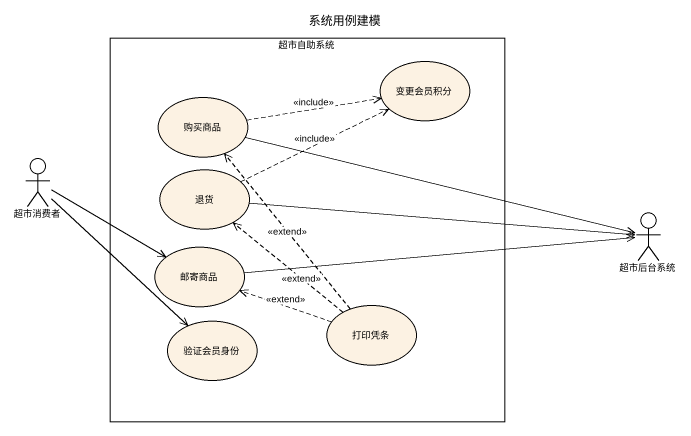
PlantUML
@startuml
title 系统用例建模
rectangle 超市自助系统 {
  usecase 变更会员积分
  usecase 购买商品
  usecase 退货
  usecase 邮寄商品
  usecase 验证会员身份
  usecase 打印凭条
}
actor 超市消费者
actor 超市后台系统
购买商品 .right.> 变更会员积分 : <<include>>
超市消费者 -right-> 邮寄商品
超市消费者 --> 验证会员身份
退货 .right.> 变更会员积分 : <<include>>
超市后台系统 <-left- 购买商品
超市后台系统 <-left- 退货
超市后台系统 <-left- 邮寄商品
打印凭条 .up.> 购买商品 : <<extend>>
打印凭条 .up.> 退货 : <<extend>>
打印凭条 .left.> 邮寄商品 : <<extend>>
@enduml
